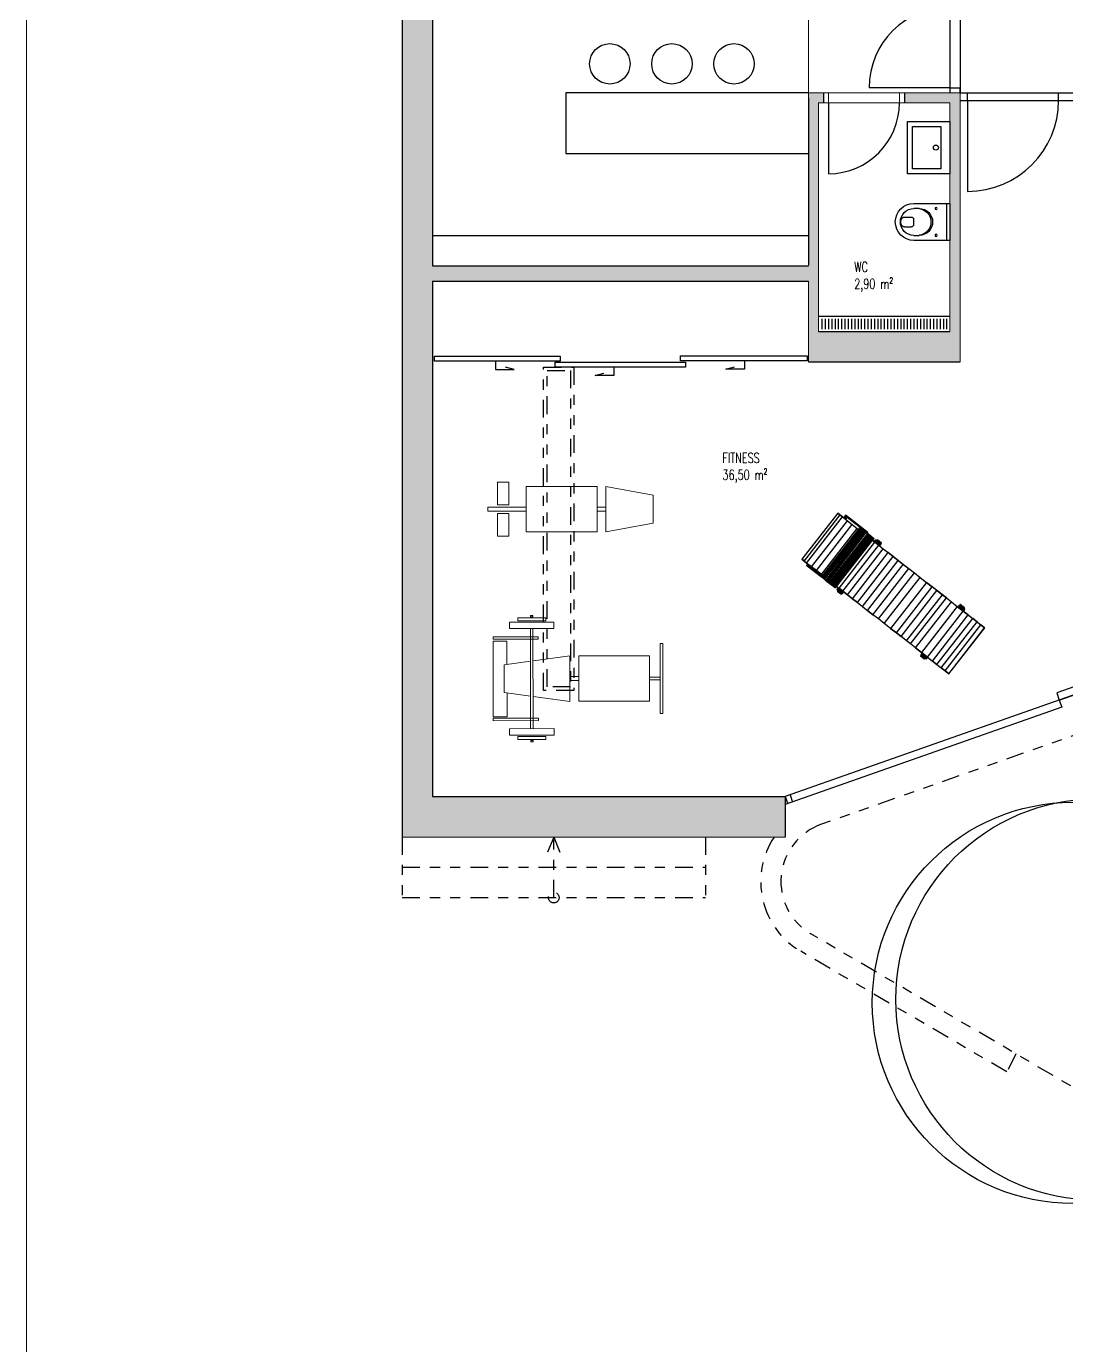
# Model space of a CAD drawing. Header units: metres. Extents: x -442 to 316, y -503 to 125.
# Drawn here: x -36.83 to -26.54, y -82.9 to -69.84 of the extents above; entities that cross this region are included whole.
import ezdxf

# ---------------------------------------------------------------- set-up
doc = ezdxf.new("R2010")
doc.units = ezdxf.units.M
doc.linetypes.add('DIVIDE', pattern=[1.25, 0.5, -0.25, 0, -0.25, 0, -0.25])
doc.linetypes.add('ČERCHOVANÁ', pattern=[25.4, 12.7, -6.35, 0, -6.35])
for name, color, linetype in [('aa_nábytek', 133, 'Continuous'), ('nove zdivo akce', 3, 'Continuous'), ('OSA', 7, 'ČERCHOVANÁ'), ('P', 5, 'Continuous'), ('popis', 6, 'Continuous'), ('SRAFA', 251, 'Continuous'), ('stávající stromy', 86, 'Continuous'), ('ZARIZOVAKY', 251, 'Continuous'), ('ZDIVO', 1, 'Continuous')]:
    doc.layers.add(name, color=color, linetype=linetype)
doc.layers.add('FLOATING-WINDOWS', color=2, linetype='Continuous', plot=False)
doc.styles.add('ROMANS', font='romans.shx', dxfattribs={"width": 0.7})

# ---------------------------------------------------------------- blocks, each defined once
blk = doc.blocks.new('WC 540 Starck 3')
at = {"linetype": 'ByBlock'}
for p, q in [((81.017, 94.399), (80.66, 94.399)), ((80.982, 94.034), (80.982, 94.399)), ((81.017, 94.034), (81.017, 94.399)), ((80.568, 94.265), (80.637, 94.265)), ((80.657, 94.188), (80.657, 94.245)), ((80.66, 94.349), (80.713, 94.349)), ((80.568, 94.168), (80.637, 94.168)), ((80.713, 94.084), (80.66, 94.084)), ((80.66, 94.034), (81.017, 94.034))]:
    blk.add_line(p, q, dxfattribs=at)
for centre in [(80.88, 94.348), (80.88, 94.084)]:
    blk.add_circle(centre, 0.0102, dxfattribs=at)
for centre, radius, start, end in [((80.66, 94.216), 0.183, 90, 270), ((80.66, 94.216), 0.133, 90, 270), ((80.621, 94.216), 0.09, 165.9057, 194.0943), ((80.568, 94.23), 0.035, 90, 165.9057), ((80.637, 94.245), 0.02, 360, 90), ((80.713, 94.216), 0.133, 270, 90), ((80.697, 94.216), 0.133, 276.5328, 83.4672), ((80.568, 94.203), 0.035, 194.0943, 270), ((80.637, 94.188), 0.02, 270, 0)]:
    blk.add_arc(centre, radius, start, end, dxfattribs=at)
blk = doc.blocks.new('křeslo-půdorys')
at = {"layer": 'P', "color": 0, "linetype": 'Continuous'}
for points in [[(-0.83, 0.42), (-0.83, -1.33), (-0.91, -1.33)], [(-0.91, 0.42), (-0.91, -1.33)], [(-0.91, 0.42), (-0.73, 0.42)], [(-0.83, 0.42), (-0.91, 0.42)], [(-0.73, 0.42), (-0.83, 0.42)], [(-0.54, -1.33), (-0.73, -1.33), (-0.73, 0.42), (-0.54, 0.42)], [(-0.73, 0.42), (-0.36, 0.42)], [(-0.69, 0.52), (-0.69, 0.42)], [(-0.66, 0.52), (-0.69, 0.52)], [(-0.69, 0.52), (-0.66, 0.52)], [(0.15, 0.52), (-0.66, 0.52)], [(-0.12, 0.49), (-0.66, 0.49), (-0.66, 0.52), (0.13, 0.52)], [(-0.66, 0.52), (-0.66, 0.42)], [(-0.12, 0.49), (-0.66, 0.49)], [(-0.61, 0.42), (-0.61, 0.48)], [(-0.36, -1.33), (-0.54, -1.33), (-0.54, 0.42), (-0.36, 0.42)], [(-0.17, -1.33), (-0.36, -1.33), (-0.36, 0.42), (-0.17, 0.42)], [(-0.36, 0.42), (-0.17, 0.42)], [(-0.12, -1.33), (-0.17, -1.33), (-0.17, 0.42), (-0.12, 0.42)], [(-0.17, 0.42), (-0.12, 0.42)], [(-0.12, -1.39), (-0.12, 0.49)], [(-0.11, -1.39), (-0.12, -1.39), (-0.12, 0.49), (-0.11, 0.49)], [(-0.11, 0.49), (-0.12, 0.49)], [(-0.1, -1.39), (-0.11, -1.39), (-0.11, 0.49), (-0.1, 0.49)], [(-0.11, 0.49), (-0.03, 0.49)], [(-0.08, -1.39), (-0.1, -1.39), (-0.1, 0.49), (-0.08, 0.49)], [(-0.06, -1.39), (-0.08, -1.39), (-0.08, 0.49), (-0.06, 0.49)], [(-0.03, -1.39), (-0.03, 0.49), (-0.06, 0.49), (-0.06, -1.39), (-0.03, -1.39)], [(0, 0.49), (-0.03, 0.49)], [(-0.03, 0.49), (0.08, 0.49)], [(0.04, -1.39), (0, -1.39), (0, 0.49), (0.04, 0.49)], [(0.08, -1.39), (0.04, -1.39), (0.04, 0.49), (0.08, 0.49)], [(0.12, -1.39), (0.08, -1.39), (0.08, 0.49), (0.12, 0.49)], [(0.16, 0.49), (0.08, 0.49)], [(0.16, -1.39), (0.12, -1.39), (0.12, 0.49), (0.16, 0.49)], [(0.15, 0.49), (0.15, 0.52), (0.13, 0.52)], [(0.13, 0.49), (0.13, 0.52)], [(0.2, -1.39), (0.2, 0.49), (0.16, 0.49), (0.16, -1.39), (0.2, -1.39)], [(0.16, 0.49), (0.2, 0.49)], [(0.31, 0.49), (0.2, 0.49)], [(0.24, 0.49), (0.2, 0.49)], [(0.28, -1.39), (0.24, -1.39), (0.24, 0.49), (0.28, 0.49)], [(0.31, -1.39), (0.28, -1.39), (0.28, 0.49), (0.31, 0.49)], [(0.34, -1.39), (0.34, 0.49), (0.31, 0.49), (0.31, -1.39), (0.34, -1.39)], [(0.31, 0.49), (0.4, 0.49)], [(0.36, 0.49), (0.34, 0.49)], [(0.38, -1.39), (0.36, -1.39), (0.36, 0.49), (0.38, 0.49)], [(0.4, -1.39), (0.38, -1.39), (0.38, 0.49), (0.4, 0.49)], [(0.4, -1.39), (0.4, -1.39), (0.4, 0.49), (0.4, 0.49)], [(0.4, 0.49), (0.4, -1.39), (0.4, 0.49)], [(0.4, 0.49), (0.4, 0.49)], [(0.4, -1.33), (0.5, -1.33), (0.5, 0.42)], [(0.5, 0.42), (0.4, 0.42)], [(0.4, 0.42), (0.5, 0.42)], [(0.68, 0.45), (0.47, 0.45), (0.47, 0.49)], [(0.68, 0.49), (0.47, 0.49)], [(0.47, 0.49), (0.68, 0.49)], [(0.47, 0.45), (0.68, 0.45)], [(0.5, 0.42), (0.65, 0.42)], [(0.65, 0.42), (0.5, 0.42)], [(0.52, 0.49), (0.52, 0.52), (0.65, 0.52)], [(0.67, 0.52), (0.52, 0.52)], [(0.52, 0.45), (0.52, 0.42)], [(0.53, 0.45), (0.53, 0.42)], [(0.53, 0.45), (0.53, 0.42)], [(0.54, 0.48), (0.54, 0.52)], [(0.54, 0.45), (0.54, 0.42)], [(0.56, 0.45), (0.56, 0.42)], [(0.58, 0.45), (0.58, 0.42)], [(0.59, 0.42), (0.59, 0.45)], [(0.61, 0.45), (0.61, 0.42)], [(0.62, 0.45), (0.62, 0.42)], [(0.62, 0.42), (0.62, 0.45)], [(0.65, 0.49), (0.65, 0.52), (0.67, 0.52)], [(0.65, 0.45), (0.65, 0.42)], [(0.65, -1.33), (0.65, 0.42), (0.82, 0.42)], [(0.65, 0.42), (0.82, 0.42)], [(0.67, 0.48), (0.67, 0.52)], [(0.67, 0.42), (0.67, 0.45)], [(0.68, 0.45), (0.68, 0.49)], [(1.01, -1.33), (0.82, -1.33), (0.82, 0.42), (1.01, 0.42)], [(0.82, -1.33), (1.01, -1.33), (1.01, 0.42)], [(0.82, 0.42), (1.01, 0.42)], [(1.2, 0.42), (1.01, 0.42)], [(1.01, 0.42), (1.2, 0.42)], [(1.2, -1.33), (1.39, -1.33), (1.39, 0.42)], [(1.2, -1.33), (1.2, 0.42), (1.39, 0.42)], [(1.39, 0.42), (1.2, 0.42)], [(1.39, 0.42), (1.79, 0.42)], [(1.58, 0.42), (1.39, 0.42)], [(1.79, -1.33), (1.58, -1.33), (1.58, 0.42), (1.79, 0.42)], [(2, -1.33), (1.79, -1.33), (1.79, 0.42), (2, 0.42)], [(1.79, 0.42), (2, 0.42)], [(2.22, -1.33), (2, -1.33), (2, 0.42), (2.22, 0.42)], [(2, 0.42), (2.22, 0.42)], [(2.46, -1.33), (2.22, -1.33), (2.22, 0.42), (2.46, 0.42)], [(2.22, 0.42), (2.46, 0.42)], [(2.68, -1.33), (2.68, 0.42), (2.46, 0.42), (2.46, -1.33), (2.68, -1.33)], [(2.46, 0.42), (2.68, 0.42)], [(3.22, 0.42), (2.68, 0.42)], [(2.86, 0.42), (2.68, 0.42)], [(3.07, -1.33), (2.86, -1.33), (2.86, 0.42), (3.07, 0.42)], [(3.22, -1.33), (3.07, -1.33), (3.07, 0.42), (3.22, 0.42)], [(3.41, -1.33), (3.22, -1.33), (3.22, 0.42), (3.41, 0.42)], [(3.22, 0.42), (3.41, 0.42)], [(3.41, -1.33), (3.41, 0.42), (3.63, 0.42)], [(3.41, 0.42), (3.63, 0.42)], [(3.86, -1.33), (3.86, 0.42), (3.63, 0.42), (3.63, -1.33), (3.86, -1.33)], [(3.63, 0.42), (3.86, 0.42)], [(3.87, 0.49), (3.66, 0.49)], [(3.66, 0.45), (3.87, 0.45), (3.87, 0.49)], [(3.66, 0.49), (3.87, 0.49)], [(3.66, 0.49), (3.66, 0.45)], [(3.66, 0.45), (3.87, 0.45)], [(3.83, 0.52), (3.67, 0.52)], [(3.67, 0.52), (3.67, 0.49)], [(3.69, 0.52), (3.67, 0.52)], [(3.67, 0.45), (3.67, 0.42)], [(3.69, 0.49), (3.69, 0.52), (3.8, 0.52)], [(3.69, 0.45), (3.69, 0.42)], [(3.72, 0.45), (3.72, 0.42)], [(3.73, 0.45), (3.73, 0.42)], [(3.74, 0.42), (3.74, 0.45)], [(3.75, 0.45), (3.75, 0.42)], [(3.77, 0.45), (3.77, 0.42)], [(3.79, 0.42), (3.79, 0.45)], [(3.83, 0.52), (3.8, 0.52)], [(3.8, 0.48), (3.8, 0.52)], [(3.8, 0.45), (3.8, 0.42)], [(3.81, 0.45), (3.81, 0.42)], [(3.81, 0.42), (3.81, 0.45)], [(3.83, 0.48), (3.83, 0.52)], [(3.83, 0.42), (3.83, 0.45)], [(3.86, -1.33), (4.22, -1.33), (4.22, 0.42)], [(3.86, 0.42), (4.22, 0.42)], [(4.05, 0.42), (3.86, 0.42)], [(4.22, -1.33), (4.05, -1.33), (4.05, 0.42), (4.22, 0.42)], [(4.22, -1.33), (4.53, -1.33), (4.53, 0.42)], [(4.22, 0.42), (4.53, 0.42)], [(4.39, 0.42), (4.22, 0.42)], [(4.53, -1.33), (4.39, -1.33), (4.39, 0.42), (4.53, 0.42)], [(4.53, 0.42), (4.67, 0.42)], [(4.67, 0.42), (4.53, 0.42)], [(4.67, -1.33), (4.67, 0.42), (4.68, 0.42)], [(4.67, 0.42), (4.68, 0.42)], [(4.68, -1.33), (4.68, 0.42)], [(-0.91, -1.33), (-0.73, -1.33)], [(-0.83, -1.33), (-0.73, -1.33)], [(-0.73, -1.33), (-0.36, -1.33)], [(-0.69, -1.33), (-0.69, -1.39)], [(-0.69, -1.39), (-0.66, -1.39)], [(-0.66, -1.39), (-0.69, -1.39)], [(-0.66, -1.33), (-0.66, -1.39)], [(-0.66, -1.36), (-0.12, -1.36)], [(-0.12, -1.39), (-0.66, -1.39), (-0.66, -1.36), (-0.12, -1.36)], [(-0.12, -1.39), (-0.66, -1.39)], [(-0.61, -1.36), (-0.61, -1.33)], [(-0.17, -1.33), (-0.36, -1.33)], [(-0.12, -1.33), (-0.17, -1.33)], [(-0.12, -1.39), (-0.11, -1.39)], [(-0.03, -1.39), (-0.11, -1.39)], [(0.04, -1.39), (-0.03, -1.39)], [(-0.03, -1.39), (0, -1.39)], [(0.04, -1.39), (0.16, -1.39)], [(0.2, -1.39), (0.16, -1.39)], [(0.2, -1.39), (0.24, -1.39)], [(0.2, -1.39), (0.28, -1.39)], [(0.28, -1.39), (0.31, -1.39)], [(0.4, -1.39), (0.31, -1.39)], [(0.34, -1.39), (0.36, -1.39)], [(0.4, -1.33), (0.5, -1.33)], [(0.4, -1.39), (0.4, -1.39)], [(0.68, -1.36), (0.47, -1.36)], [(0.68, -1.39), (0.47, -1.39), (0.47, -1.36)], [(0.47, -1.36), (0.68, -1.36)], [(0.47, -1.39), (0.68, -1.39)], [(0.65, -1.33), (0.5, -1.33)], [(0.5, -1.33), (0.65, -1.33)], [(0.52, -1.33), (0.52, -1.36)], [(0.54, -1.39), (0.54, -1.43), (0.52, -1.43), (0.52, -1.39)], [(0.52, -1.43), (0.65, -1.43)], [(0.53, -1.33), (0.53, -1.36)], [(0.53, -1.33), (0.53, -1.36)], [(0.54, -1.33), (0.54, -1.36)], [(0.54, -1.43), (0.65, -1.43)], [(0.56, -1.33), (0.56, -1.36)], [(0.58, -1.33), (0.58, -1.36)], [(0.59, -1.36), (0.59, -1.33)], [(0.61, -1.33), (0.61, -1.36)], [(0.62, -1.33), (0.62, -1.36)], [(0.62, -1.36), (0.62, -1.33)], [(0.82, -1.33), (0.65, -1.33), (0.82, -1.33)], [(0.65, -1.33), (0.65, -1.36)], [(0.67, -1.39), (0.67, -1.43), (0.65, -1.43), (0.65, -1.39)], [(0.67, -1.43), (0.65, -1.43)], [(0.67, -1.36), (0.67, -1.33)], [(0.68, -1.39), (0.68, -1.36)], [(1.01, -1.33), (1.2, -1.33)], [(1.2, -1.33), (1.01, -1.33)], [(1.2, -1.33), (1.39, -1.33)], [(1.39, -1.33), (1.79, -1.33)], [(1.39, -1.33), (1.58, -1.33)], [(2, -1.33), (1.79, -1.33)], [(2.22, -1.33), (2, -1.33)], [(2.46, -1.33), (2.22, -1.33)], [(2.68, -1.33), (2.46, -1.33)], [(3.22, -1.33), (2.68, -1.33)], [(2.68, -1.33), (2.86, -1.33)], [(3.41, -1.33), (3.22, -1.33)], [(3.63, -1.33), (3.41, -1.33), (3.63, -1.33)], [(3.86, -1.33), (3.63, -1.33)], [(3.87, -1.36), (3.66, -1.36)], [(3.66, -1.39), (3.87, -1.39), (3.87, -1.36)], [(3.66, -1.36), (3.87, -1.36)], [(3.66, -1.36), (3.66, -1.39)], [(3.66, -1.39), (3.87, -1.39)], [(3.67, -1.33), (3.67, -1.36)], [(3.67, -1.39), (3.67, -1.43)], [(3.67, -1.43), (3.8, -1.43)], [(3.67, -1.43), (3.69, -1.43)], [(3.69, -1.33), (3.69, -1.36)], [(3.8, -1.39), (3.8, -1.43), (3.69, -1.43), (3.69, -1.39)], [(3.72, -1.33), (3.72, -1.36)], [(3.73, -1.33), (3.73, -1.36)], [(3.74, -1.36), (3.74, -1.33)], [(3.75, -1.33), (3.75, -1.36)], [(3.77, -1.33), (3.77, -1.36)], [(3.79, -1.36), (3.79, -1.33)], [(3.8, -1.33), (3.8, -1.36)], [(3.8, -1.43), (3.83, -1.43)], [(3.83, -1.43), (3.8, -1.43)], [(3.81, -1.33), (3.81, -1.36)], [(3.81, -1.36), (3.81, -1.33)], [(3.83, -1.36), (3.83, -1.33)], [(3.83, -1.43), (3.83, -1.39)], [(3.86, -1.33), (4.05, -1.33)], [(4.22, -1.33), (4.39, -1.33)], [(4.67, -1.33), (4.53, -1.33)], [(4.53, -1.33), (4.67, -1.33)], [(4.68, -1.33), (4.67, -1.33), (4.68, -1.33)]]:
    blk.add_lwpolyline(points, dxfattribs=at)

msp = doc.modelspace()

# ---------------------------------------------------------------- hatches: boundary and pattern name
at = {"layer": 'SRAFA', "linetype": 'Continuous', "lineweight": 0}
msp.add_hatch(color=256, dxfattribs=at).paths.add_polyline_path([(-29.321384, -77.864794), (-29.321384, -77.464794), (-32.81234, -77.464794), (-32.81234, -72.364794), (-29.09234, -72.364794), (-29.09234, -73.164794), (-27.59234, -73.164794), (-27.59234, -72.864794), (-27.59234, -70.502206), (-28.14234, -70.502206), (-28.14234, -70.602206), (-27.69234, -70.602206), (-27.69234, -72.864794), (-28.99234, -72.864794), (-28.99234, -70.602206), (-28.94234, -70.602206), (-28.94234, -70.502206), (-29.09234, -70.502206), (-29.09234, -72.214794), (-32.81234, -72.214794), (-32.81234, -66.484794), (-31.70234, -66.484794), (-31.70234, -66.184794), (-31.70234, -63.504794), (-32.00234, -63.504794), (-32.00234, -66.184794), (-33.11234, -66.184794), (-33.11234, -77.864794)])

# ---------------------------------------------------------------- linework, layer by layer
at = {"layer": 'aa_nábytek', "color": 133, "linetype": 'Continuous', "lineweight": 0}
for p, q in [((-31.883903, -74.846717), (-31.883903, -74.396717)), ((-31.883903, -74.396717), (-31.183903, -74.396717)), ((-31.183903, -74.396717), (-31.183903, -74.846717)), ((-31.097194, -74.846717), (-31.097194, -74.396717)), ((-31.097194, -74.396717), (-30.628799, -74.483788)), ((-30.628799, -74.483788), (-30.628799, -74.759646)), ((-31.883903, -74.601717), (-32.265033, -74.601717)), ((-32.265033, -74.641717), (-32.265033, -74.601717)), ((-31.883903, -74.641717), (-32.265033, -74.641717)), ((-31.183903, -74.601717), (-31.097194, -74.601717)), ((-31.183903, -74.641717), (-31.097194, -74.641717)), ((-31.097194, -74.846717), (-30.628799, -74.759646)), ((-31.183903, -74.846717), (-31.883903, -74.846717)), ((-31.841302, -76.793015), (-31.842787, -75.803067)), ((-31.816302, -76.792978), (-31.817787, -75.803029)), ((-30.534363, -75.950866), (-30.559363, -75.950903)), ((-30.558845, -76.296116), (-30.559363, -75.950903)), ((-30.533845, -76.296079), (-30.534363, -75.950866)), ((-31.452395, -76.072456), (-31.817308, -76.1218)), ((-31.452395, -76.072456), (-31.45172, -76.522456)), ((-31.365686, -76.072326), (-30.665687, -76.071276)), ((-31.365011, -76.522326), (-31.365686, -76.072326)), ((-30.665687, -76.071276), (-30.665012, -76.521276)), ((-31.842303, -76.125179), (-32.10354, -76.160504)), ((-32.103126, -76.436362), (-32.10354, -76.160504)), ((-31.365378, -76.277326), (-31.452087, -76.277456)), ((-31.365318, -76.317326), (-31.452027, -76.317456)), ((-30.665368, -76.283776), (-30.558864, -76.283616)), ((-30.66533, -76.308776), (-30.558826, -76.308616)), ((-30.558845, -76.296116), (-30.558327, -76.641329)), ((-30.533845, -76.296079), (-30.533327, -76.641291)), ((-31.841785, -76.470902), (-32.103126, -76.436362)), ((-31.45172, -76.522456), (-31.81678, -76.474207)), ((-30.665012, -76.521276), (-31.365011, -76.522326)), ((-30.533327, -76.641291), (-30.558327, -76.641329))]:
    msp.add_line(p, q, dxfattribs=at)
for points in [[(-32.169805, -74.355186), (-32.05748, -74.355186), (-32.05748, -74.579755), (-32.169805, -74.579755)], [(-32.169805, -74.889083), (-32.05748, -74.889083), (-32.05748, -74.664514), (-32.169805, -74.664514)], [(-31.691781, -75.696868), (-31.96911, -75.697284), (-31.969065, -75.72673), (-31.691737, -75.726314)], [(-31.81796, -75.687301), (-31.842021, -75.687337), (-31.842043, -75.67289), (-31.817982, -75.672853)], [(-31.610313, -75.739766), (-32.050448, -75.740426), (-32.050354, -75.803378), (-31.610219, -75.802718)], [(-31.765562, -75.88278), (-32.211571, -75.883449), (-32.211534, -75.908003), (-31.765525, -75.907334)], [(-31.764317, -76.71307), (-32.210326, -76.713739), (-32.210363, -76.689186), (-31.764354, -76.688517)], [(-31.60864, -76.855618), (-32.048775, -76.856278), (-32.048869, -76.793326), (-31.608734, -76.792666)], [(-31.689979, -76.89876), (-31.967307, -76.899176), (-31.967351, -76.86973), (-31.690023, -76.869314)], [(-31.816128, -76.908706), (-31.840189, -76.908742), (-31.840168, -76.923189), (-31.816106, -76.923153)]]:
    msp.add_lwpolyline(points, close=True, dxfattribs=at)
msp.add_lwpolyline([(-32.074753, -76.440112), (-32.074401, -76.674727), (-32.210443, -76.674931), (-32.211566, -75.92612), (-32.075525, -75.925916), (-32.075178, -76.156669)], dxfattribs=at)
at = {"layer": 'FLOATING-WINDOWS', "linetype": 'Continuous', "lineweight": 0}
for points in [[(-36.830295, -54.619624), (92.34374, -54.619624), (92.34374, -91.605521), (-36.830295, -91.605521)], [(-27.69234, -70.602206), (-28.99234, -70.602206), (-28.99234, -72.864794), (-27.69234, -72.864794)]]:
    msp.add_lwpolyline(points, close=True, dxfattribs=at)
at = {"layer": 'FLOATING-WINDOWS', "linetype": 'Continuous', "lineweight": 0, "flags": 128}
for points in [[(-31.70234, -63.729794), (-29.09234, -63.729794), (-29.09234, -65.47442), (-29.09234, -66.184794), (-29.09234, -72.214794), (-32.81234, -72.214794), (-32.81234, -66.484794), (-31.70234, -66.484794)], [(-27.59234, -68.509794), (-26.39234, -68.509794), (-26.39234, -68.684794), (-26.282758, -69.355499), (-26.184066, -69.339374), (-26.071194, -70.030214), (-26.169885, -70.046339), (-26.095404, -70.502206), (-27.59234, -70.502206)], [(-28.99234, -68.684794), (-27.69234, -68.684794), (-27.69234, -69.352206), (-27.69234, -70.502206), (-28.19234, -70.502206), (-28.89234, -70.502206), (-29.09234, -70.502206), (-29.09234, -69.352206), (-28.99234, -69.352206)], [(-32.81234, -72.364794), (-32.81234, -77.464794), (-29.321384, -77.464794), (-25.195187, -76.012021), (-25.660379, -73.164794), (-26.08826, -70.577206), (-27.59234, -70.577206), (-27.59234, -73.164794), (-29.09234, -73.164794), (-29.09234, -72.364794)]]:
    msp.add_lwpolyline(points, close=True, dxfattribs=at)
at = {"layer": 'nove zdivo akce', "linetype": 'Continuous'}
for p, q in [((-27.69234, -69.352206), (-27.69234, -70.502206)), ((-27.59234, -69.352206), (-27.59234, -70.502206)), ((-27.69234, -70.452206), (-28.49234, -70.452206)), ((-27.69234, -70.452206), (-27.59234, -70.452206)), ((-27.59234, -70.502206), (-27.59234, -70.452206)), ((-28.94234, -70.502206), (-28.94234, -70.602206)), ((-28.89234, -70.602206), (-28.89234, -71.302206)), ((-28.14234, -70.502206), (-28.14234, -70.602206)), ((-27.59234, -70.502206), (-26.095404, -70.502206)), ((-27.59234, -70.577206), (-26.08315, -70.577206)), ((-27.51734, -70.577206), (-27.51734, -70.502206)), ((-27.51734, -70.577206), (-27.51734, -71.477206)), ((-26.61734, -70.577206), (-26.61734, -70.502206)), ((-25.071379, -75.96843), (-29.321384, -77.464794)), ((-26.585185, -76.580802), (-29.321384, -77.544178)), ((-26.610052, -76.510174), (-26.585185, -76.580802)), ((-29.321384, -77.464794), (-29.296517, -77.535422)), ((-29.274222, -77.448189), (-29.249355, -77.518817))]:
    msp.add_line(p, q, dxfattribs=at)
at = {"layer": 'nove zdivo akce', "linetype": 'DIVIDE', "ltscale": 0.35}
for p, q in [((-25.056224, -76.363094), (-28.964113, -77.739004)), ((-33.11234, -77.864794), (-33.11234, -78.464794)), ((-31.61234, -77.864794), (-31.672702, -78.013553)), ((-31.61234, -78.464794), (-31.61234, -77.864794)), ((-31.61234, -77.864794), (-31.551979, -78.013553)), ((-30.11234, -77.864794), (-30.11234, -78.464794)), ((-33.11234, -78.164794), (-30.11234, -78.164794)), ((-33.11234, -78.464794), (-30.11234, -78.464794)), ((-23.757127, -81.929516), (-29.067813, -78.822845)), ((-27.128753, -80.188873), (-29.168799, -78.995477)), ((-27.040623, -80.00872), (-27.128509, -80.188375))]:
    msp.add_line(p, q, dxfattribs=at)
for points in [[(-31.41234, -76.414794), (-31.71234, -76.414794), (-31.71234, -73.214794), (-31.41234, -73.214794)], [(-31.44734, -76.379794), (-31.67734, -76.379794), (-31.67734, -73.249794), (-31.44734, -73.249794)]]:
    msp.add_lwpolyline(points, close=True, dxfattribs=at)
at = {"layer": 'nove zdivo akce', "linetype": 'Continuous'}
msp.add_lwpolyline([(-26.610052, -76.510174), (-25.195187, -76.012021), (-25.220054, -75.941393), (-26.634919, -76.439546)], close=True, dxfattribs=at)
at = {"layer": 'nove zdivo akce', "linetype": 'DIVIDE', "ltscale": 0.35}
msp.add_circle((-31.61234, -78.464794), 0.052275, dxfattribs=at)
at = {"layer": 'nove zdivo akce', "linetype": 'Continuous'}
for centre, radius, start, end in [((-27.69234, -70.452206), 0.8, 90, 180), ((-28.89234, -70.602206), 0.7, 270, 360), ((-27.51734, -70.577206), 0.9, 270, 360)]:
    msp.add_arc(centre, radius, start, end, dxfattribs=at)
at = {"layer": 'nove zdivo akce', "linetype": 'DIVIDE', "ltscale": 0.35}
for radius, start in [(0.6, 109.3964151), (0.8, 146.6195774)]:
    msp.add_arc((-28.764852, -78.30495), radius, start, 239.67301, dxfattribs=at)
at = {"layer": 'OSA', "linetype": 'Continuous'}
for points in [[(-27.69234, -70.785085), (-27.69234, -71.302698), (-28.113409, -71.302698), (-28.113409, -70.785085)], [(-27.781843, -70.835085), (-27.781843, -71.252698), (-28.063409, -71.252698), (-28.063409, -70.835085)]]:
    msp.add_lwpolyline(points, close=True, dxfattribs=at)
msp.add_circle((-27.830857, -71.043891), 0.025266, dxfattribs=at)
at = {"layer": 'SRAFA', "linetype": 'Continuous'}
for p, q in [((-27.69234, -72.714794), (-28.99234, -72.714794)), ((-28.95916, -72.738687), (-28.95916, -72.838687)), ((-28.926681, -72.738687), (-28.926681, -72.838687)), ((-28.894202, -72.738687), (-28.894202, -72.838687)), ((-28.861723, -72.738687), (-28.861723, -72.838687)), ((-28.829245, -72.738687), (-28.829245, -72.838687)), ((-28.796766, -72.738687), (-28.796766, -72.838687)), ((-28.764287, -72.738687), (-28.764287, -72.838687)), ((-28.731808, -72.738687), (-28.731808, -72.838687)), ((-28.699329, -72.738687), (-28.699329, -72.838687)), ((-28.666851, -72.738687), (-28.666851, -72.838687)), ((-28.634372, -72.738687), (-28.634372, -72.838687)), ((-28.601893, -72.738687), (-28.601893, -72.838687)), ((-28.569414, -72.738687), (-28.569414, -72.838687)), ((-28.536936, -72.738687), (-28.536936, -72.838687)), ((-28.504457, -72.738687), (-28.504457, -72.838687)), ((-28.471978, -72.738687), (-28.471978, -72.838687)), ((-28.439499, -72.738687), (-28.439499, -72.838687)), ((-28.407021, -72.738687), (-28.407021, -72.838687)), ((-28.374542, -72.738687), (-28.374542, -72.838687)), ((-28.342063, -72.738687), (-28.342063, -72.838687)), ((-28.309584, -72.738687), (-28.309584, -72.838687)), ((-28.277105, -72.738687), (-28.277105, -72.838687)), ((-28.244627, -72.738687), (-28.244627, -72.838687)), ((-28.212148, -72.738687), (-28.212148, -72.838687)), ((-28.179669, -72.738687), (-28.179669, -72.838687)), ((-28.14719, -72.738687), (-28.14719, -72.838687)), ((-28.114712, -72.738687), (-28.114712, -72.838687)), ((-28.082233, -72.738687), (-28.082233, -72.838687)), ((-28.049754, -72.738687), (-28.049754, -72.838687)), ((-28.017275, -72.738687), (-28.017275, -72.838687)), ((-27.984797, -72.738687), (-27.984797, -72.838687)), ((-27.952318, -72.738687), (-27.952318, -72.838687)), ((-27.919839, -72.738687), (-27.919839, -72.838687)), ((-27.88736, -72.738687), (-27.88736, -72.838687)), ((-27.854881, -72.738687), (-27.854881, -72.838687)), ((-27.822403, -72.738687), (-27.822403, -72.838687)), ((-27.789924, -72.738687), (-27.789924, -72.838687)), ((-27.757445, -72.738687), (-27.757445, -72.838687)), ((-27.724966, -72.738687), (-27.724966, -72.838687))]:
    msp.add_line(p, q, dxfattribs=at)
at = {"layer": 'stávající stromy', "linetype": 'Continuous'}
for centre in [(-26.475356, -79.506157), (-26.241949, -79.472798)]:
    msp.add_circle(centre, 1.985167, dxfattribs=at)
at = {"layer": 'ZARIZOVAKY', "linetype": 'Continuous'}
for p, q in [((-29.09234, -70.502206), (-31.49234, -70.502206)), ((-31.49234, -70.502206), (-31.49234, -71.102206)), ((-29.09234, -70.552206), (-29.09234, -72.202206)), ((-31.49234, -71.102206), (-29.09234, -71.102206)), ((-32.81234, -71.914794), (-29.09234, -71.914794)), ((-32.187934, -73.15703), (-32.187934, -73.239388)), ((-32.00293, -73.239388), (-32.091043, -73.216738)), ((-31.018663, -73.215894), (-31.018663, -73.298252)), ((-29.910483, -73.23592), (-29.82237, -73.213269)), ((-29.725479, -73.153561), (-29.725479, -73.23592)), ((-32.187934, -73.239388), (-32.00293, -73.239388)), ((-31.203668, -73.298252), (-31.115554, -73.275602)), ((-31.018663, -73.298252), (-31.203668, -73.298252)), ((-29.725479, -73.23592), (-29.910483, -73.23592))]:
    msp.add_line(p, q, dxfattribs=at)
for points in [[(-31.54921, -73.15703), (-32.792934, -73.15703), (-32.792934, -73.108388), (-31.54921, -73.108388)], [(-30.307416, -73.215894), (-31.597049, -73.215894), (-31.597049, -73.167252), (-30.307416, -73.167252)], [(-29.106354, -73.153561), (-30.359165, -73.153561), (-30.359165, -73.10492), (-29.106354, -73.10492)]]:
    msp.add_lwpolyline(points, close=True, dxfattribs=at)
for centre in [(-31.057565, -70.214839), (-30.443274, -70.214839), (-29.828984, -70.214839)]:
    msp.add_circle(centre, 0.2, dxfattribs=at)
at = {"layer": 'ZDIVO', "linetype": 'ByBlock'}
for p, q in [((-33.11234, -66.184794), (-33.11234, -77.864794)), ((-32.81234, -66.484794), (-32.81234, -72.214794)), ((-32.81234, -72.214794), (-29.09234, -72.214794)), ((-32.81234, -72.364794), (-32.81234, -77.464794)), ((-32.81234, -72.364794), (-29.09234, -72.364794)), ((-28.99234, -72.864794), (-27.69234, -72.864794)), ((-29.09234, -73.164794), (-27.59234, -73.164794)), ((-32.81234, -77.464794), (-29.321384, -77.464794)), ((-29.321384, -77.464794), (-29.321384, -77.864794))]:
    msp.add_line(p, q, dxfattribs=at)
at = {"layer": 'ZDIVO', "linetype": 'Continuous', "lineweight": 0}
for p, q in [((-29.09234, -70.502206), (-29.09234, -72.214794)), ((-28.89234, -70.502206), (-29.09234, -70.502206)), ((-28.99234, -70.602206), (-28.99234, -72.864794)), ((-28.89234, -70.602206), (-28.99234, -70.602206)), ((-28.89234, -70.502206), (-28.89234, -70.602206)), ((-27.59234, -70.502206), (-28.19234, -70.502206)), ((-28.19234, -70.502206), (-28.19234, -70.602206)), ((-27.69234, -70.602206), (-28.19234, -70.602206)), ((-27.69234, -72.864794), (-27.69234, -70.602206)), ((-27.59234, -72.864794), (-27.59234, -70.502206)), ((-29.09234, -72.364794), (-29.09234, -73.164794)), ((-27.59234, -73.164794), (-27.59234, -72.864794)), ((-33.11234, -77.864794), (-29.321384, -77.864794))]:
    msp.add_line(p, q, dxfattribs=at)

# ---------------------------------------------------------------- block references
at = {"linetype": 'Continuous', "xscale": -1, "rotation": 180}
msp.add_blockref('WC 540 Starck 3', (-108.709802, 22.436679), dxfattribs=at)
at = {"layer": 'aa_nábytek', "color": 133, "linetype": 'Continuous', "lineweight": 0, "xscale": 0.330000000000055, "yscale": 0.3300000000000267, "zscale": 0.33, "rotation": 322.0642278752887}
msp.add_blockref('křeslo-půdorys', (-28.650361, -74.95575), dxfattribs=at)

# ---------------------------------------------------------------- texts
at = {"layer": 'popis', "linetype": 'Continuous', "char_height": 0.1, "width": 3.41806532, "attachment_point": 1, "style": 'ROMANS'}
for s, insert in [('WC\\P2,90 m²', (-28.639148, -72.174397)), ('FITNESS\\P36,50 m²', (-29.943342, -74.064365))]:
    msp.add_mtext(s, dxfattribs=dict(at, insert=insert))

doc.saveas('drawing.dxf')
